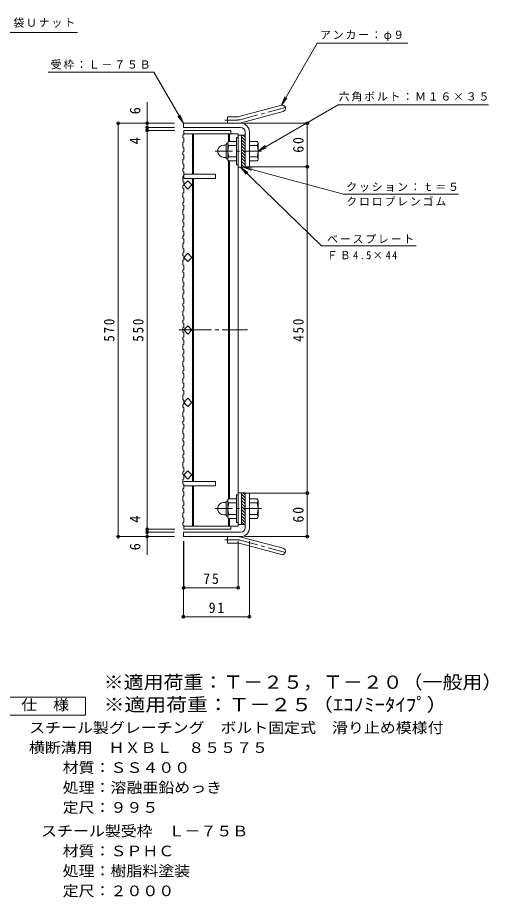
# Model space of a CAD drawing. Units: millimetres, scale not verified. Extents: x -929 to 925, y -685 to 681.
# Drawn here: x 275 to 925, y -549 to 664 of the extents above; entities that cross this region are included whole.
import ezdxf
from ezdxf.enums import TextEntityAlignment as Align

# ---------------------------------------------------------------- set-up
doc = ezdxf.new("R2010")
doc.units = ezdxf.units.MM
doc.header["$LTSCALE"] = 5
doc.header["$PDMODE"] = 32
doc.header["$PDSIZE"] = 4
doc.linetypes.add('CHAIN1', pattern=[8, 5, -1, 1, -1])
doc.linetypes.add('CHAIN2', pattern=[12, 9, -1, 1, -1])
for name, color, linetype, lineweight in [('0-1_躯体', 2, 'Continuous', 9), ('0-2_仕上', 3, 'Continuous', 9), ('0-4_その他', 7, 'Continuous', 9), ('0-5_寸法', 7, 'Continuous', 9), ('0-A', 3, 'Continuous', 9), ('F-4_F-4ﾚｲﾔ', 2, 'Continuous', 9)]:
    doc.layers.add(name, color=color, linetype=linetype, lineweight=lineweight)
doc.layers.add('F-5_F-5ﾚｲﾔ', color=3, linetype='Continuous')
doc.styles.add('ＭＳ ゴシック', font='')
doc.styles.get('ＭＳ ゴシック').set_extended_font_data('MS Gothic')

msp = doc.modelspace()

# ---------------------------------------------------------------- linework, layer by layer
at = {"layer": '0-1_躯体'}
for p, q in [((580.75, 527.807), (638.941, 543.399)), ((583.079, 519.113), (641.27, 534.706)), ((564.605, 518.5), (564.605, 527.5)), ((578.421, 527.5), (564.605, 527.5)), ((503.605, 512.5), (503.605, 518.5)), ((582.605, 518.5), (503.605, 518.5)), ((582.605, 512.5), (503.605, 512.5)), ((576.805, 499), (576.805, 461)), ((579.105, 499), (576.805, 499)), ((583.605, 458), (583.605, 502)), ((588.605, 502), (583.605, 502)), ((588.605, 494.92), (583.605, 499.92)), ((588.605, 499.163), (585.768, 502)), ((588.605, 506.5), (588.605, 458)), ((594.606, 506.5), (594.606, 458.5)), ((559.295, 488.5), (562.806, 488.5)), ((562.806, 470.8), (562.806, 489.2)), ((564.605, 491), (564.805, 491)), ((564.805, 490.75), (564.805, 469.25)), ((576.805, 493.5), (565.844, 493.5)), ((576.805, 488), (565.844, 488)), ((588.605, 490.678), (583.605, 495.678)), ((588.605, 486.435), (583.605, 491.435)), ((588.605, 482.192), (583.605, 487.192)), ((594.606, 493.5), (605.567, 493.5)), ((594.606, 488), (605.567, 488)), ((606.806, 491), (606.605, 491)), ((606.605, 490.75), (606.605, 469.25)), ((588.605, 477.95), (583.605, 482.95)), ((588.605, 473.707), (583.605, 478.707)), ((588.605, 469.464), (583.605, 474.464)), ((559.306, 471.5), (562.806, 471.5)), ((564.605, 469), (564.805, 469)), ((576.805, 472), (565.844, 472)), ((576.805, 466.5), (565.844, 466.5)), ((588.605, 465.222), (583.605, 470.222)), ((588.605, 460.979), (583.605, 465.979)), ((587.342, 458), (583.605, 461.737)), ((594.606, 472), (605.567, 472)), ((594.606, 466.5), (605.567, 466.5)), ((606.806, 469), (606.605, 469)), ((579.105, 461), (576.805, 461)), ((588.605, 458), (583.605, 458)), ((588.605, 458.5), (594.606, 458.5)), ((576.805, 0.499), (565.844, 0.499)), ((576.805, -32.001), (576.805, 5.999)), ((579.105, 5.999), (576.805, 5.999)), ((583.605, 8.999), (583.605, -35.001)), ((588.605, 8.999), (583.605, 8.999)), ((588.605, 1.919), (583.605, 6.919)), ((588.605, -2.323), (583.605, 2.676)), ((588.605, 6.162), (585.768, 8.999)), ((588.605, -39.501), (588.605, 8.999)), ((588.605, 8.499), (594.606, 8.499)), ((594.606, -39.501), (594.606, 8.499)), ((594.606, 0.499), (605.567, 0.499)), ((559.306, -4.501), (562.806, -4.501)), ((562.806, -3.801), (562.806, -22.201)), ((564.605, -2.001), (564.805, -2.001)), ((564.805, -23.751), (564.805, -2.251)), ((576.805, -5.001), (565.844, -5.001)), ((588.605, -6.566), (583.605, -1.566)), ((588.605, -10.809), (583.605, -5.809)), ((588.605, -15.051), (583.605, -10.051)), ((594.606, -5.001), (605.567, -5.001)), ((606.806, -2.001), (606.605, -2.001)), ((606.605, -23.751), (606.605, -2.251)), ((559.295, -21.501), (562.806, -21.501)), ((564.605, -24.001), (564.805, -24.001)), ((576.805, -21.001), (565.844, -21.001)), ((588.605, -19.294), (583.605, -14.294)), ((588.605, -23.537), (583.605, -18.537)), ((588.605, -27.779), (583.605, -22.779)), ((594.606, -21.001), (605.567, -21.001)), ((606.806, -24.001), (606.605, -24.001)), ((576.805, -26.501), (565.844, -26.501)), ((579.105, -32.001), (576.805, -32.001)), ((588.605, -32.022), (583.605, -27.022)), ((587.342, -35.001), (583.605, -31.265)), ((588.605, -35.001), (583.605, -35.001)), ((594.606, -26.501), (605.567, -26.501)), ((503.605, -45.501), (503.605, -51.501)), ((582.605, -45.501), (503.605, -45.501)), ((582.605, -51.501), (503.605, -51.501)), ((564.605, -51.501), (564.605, -60.501)), ((578.421, -60.501), (564.605, -60.501)), ((583.079, -52.114), (641.27, -67.707)), ((580.75, -60.808), (638.941, -76.4))]:
    msp.add_line(p, q, dxfattribs=at)
at = {"layer": '0-1_躯体', "linetype": 'CHAIN1'}
for p, q in [((581.915, 523.46), (647.081, 540.921)), ((578.421, 523), (560.801, 523)), ((611.177, 480), (547.504, 480)), ((611.177, -13.001), (547.504, -13.001)), ((578.421, -56.001), (560.801, -56.001)), ((581.915, -56.461), (647.081, -73.922))]:
    msp.add_line(p, q, dxfattribs=at)
at = {"layer": '0-1_躯体'}
for centre, radius, start, end in [((640.106, 539.052), 4.5, 285.00014, 104.99991), ((578.421, 536.5), 9, 270, 285.00002), ((578.421, 536.5), 18, 270, 285), ((582.605, 506.5), 12, 0, 90), ((582.605, 506.5), 6, 0, 90), ((559.295, 480.01), 8.49, 90, 180), ((564.605, 489.2), 1.8, 90, 180), ((568.965, 490.75), 4.16, 138.61835, 221.37988), ((588.806, 480), 24, 160.52881, 199.47119), ((582.605, 480), 24, 340.52881, 19.47119), ((602.445, 490.75), 4.16, 318.62012, 41.38165), ((559.306, 480), 8.5, 180, 270), ((564.605, 470.8), 1.8, 180, 270), ((568.965, 469.25), 4.16, 138.62012, 221.38165), ((602.445, 469.25), 4.16, 318.61835, 41.37988), ((568.965, -2.251), 4.16, 138.61835, 221.37988), ((602.445, -2.251), 4.16, 318.62012, 41.38165), ((559.306, -13.001), 8.5, 90, 180), ((564.605, -3.801), 1.8, 90, 180), ((588.806, -13.001), 24, 160.52881, 199.47119), ((582.605, -13.001), 24, 340.52881, 19.47119), ((559.295, -13.011), 8.49, 180, 270), ((564.605, -22.201), 1.8, 180, 270), ((568.965, -23.751), 4.16, 138.62012, 221.38165), ((602.445, -23.751), 4.16, 318.61835, 41.37988), ((582.605, -39.501), 6, 270, 0), ((582.605, -39.501), 12, 270, 0), ((578.421, -69.501), 18, 74.99998, 89.99998), ((578.421, -69.501), 9, 74.99998, 90), ((640.106, -72.053), 4.5, 255.00008, 74.99986)]:
    msp.add_arc(centre, radius, start, end, dxfattribs=at)
at = {"layer": '0-1_躯体', "linetype": 'CHAIN2'}
for centre, start, end in [((578.421, 536.5), 270, 284.99995), ((578.421, -69.501), 75.00005, 90)]:
    msp.add_arc(centre, 13.5, start, end, dxfattribs=at)
at = {"layer": '0-2_仕上'}
for p, q in [((504.105, 508.5), (504.105, 502.857)), ((504.105, 504), (579.105, 504)), ((516.105, 504), (516.105, 448.5)), ((517.605, 504), (517.605, 448.5)), ((565.606, 504), (565.606, 493.5)), ((567.106, 504), (567.106, 493.5)), ((579.105, 504), (579.105, -37.001)), ((583.605, 502), (579.105, 502)), ((565.606, 466.5), (565.606, 0.499)), ((567.106, 0.499), (567.106, 466.5)), ((583.605, 458), (579.105, 458)), ((504.105, 442.5), (548.105, 442.5)), ((516.105, 442.5), (516.105, 24.499)), ((517.605, 24.499), (517.605, 442.5)), ((509.762, 427.843), (504.105, 433.5)), ((515.419, 433.5), (509.762, 427.843)), ((509.762, 327.843), (504.105, 333.5)), ((515.419, 333.5), (509.762, 327.843)), ((509.762, 227.843), (504.105, 233.5)), ((515.419, 233.5), (509.762, 227.843)), ((509.762, 127.843), (504.105, 133.5)), ((515.419, 133.5), (509.762, 127.843)), ((509.762, 39.156), (504.105, 33.499)), ((515.419, 33.499), (509.762, 39.156)), ((504.105, 24.499), (548.105, 24.499)), ((516.105, -37.001), (516.105, 18.499)), ((517.605, -37.001), (517.605, 18.499)), ((583.605, 8.999), (579.105, 8.999)), ((565.606, -37.001), (565.606, -26.501)), ((567.106, -37.001), (567.106, -26.501)), ((583.605, -35.001), (579.105, -35.001)), ((504.105, -37.001), (579.105, -37.001)), ((504.105, -37.001), (504.105, -41.501))]:
    msp.add_line(p, q, dxfattribs=at)
at = {"layer": '0-2_仕上', "linetype": 'CHAIN2'}
msp.add_line((497.303, 233.499), (591.829, 233.499), dxfattribs=at)
at = {"layer": '0-2_仕上'}
for points in [[(504.105, 508.5), (569.105, 508.5), (569.105, 504)], [(504.105, 448.5), (548.105, 448.5), (548.105, 442.5)], [(504.105, 433.5), (509.762, 439.157), (515.419, 433.5)], [(504.105, 333.5), (509.762, 339.157), (515.419, 333.5)], [(504.105, 233.5), (509.762, 239.157), (515.419, 233.5)], [(504.105, 133.5), (509.762, 139.157), (515.419, 133.5)], [(504.105, 33.499), (509.762, 27.842), (515.419, 33.499)], [(504.105, 18.499), (548.105, 18.499), (548.105, 24.499)], [(504.105, -41.501), (569.105, -41.501), (569.105, -37.001)]]:
    msp.add_lwpolyline(points, dxfattribs=at)
at = {"layer": '0-4_その他'}
for p, q in [((453.605, -76.826), (453.605, 547.417)), ((491.105, 518.5), (412.105, 518.5)), ((413.605, -51.5), (413.605, 518.5)), ((491.105, 512.5), (452.105, 512.5)), ((588.586, 518.5), (676.106, 518.5)), ((674.606, -51.5), (674.606, 518.5)), ((491.605, 508.5), (452.105, 508.5)), ((587.736, 458.5), (676.106, 458.5)), ((590.192, 8.5), (676.106, 8.5)), ((491.605, -41.5), (452.105, -41.5)), ((491.105, -45.5), (452.105, -45.5)), ((491.105, -51.5), (412.105, -51.5)), ((503.605, -57.851), (503.605, -163.601)), ((504.105, -57.851), (504.105, -123.601)), ((579.105, -57.851), (579.105, -123.601)), ((588.038, -51.5), (676.106, -51.5)), ((594.606, -57.851), (594.606, -163.601)), ((504.105, -122.101), (579.105, -122.101)), ((503.605, -162.101), (594.606, -162.101))]:
    msp.add_line(p, q, dxfattribs=at)
for p in [(413.605, 518.5), (453.605, 518.5), (453.605, 512.5), (453.605, 508.5), (674.606, 518.5), (674.606, 458.5), (674.606, 8.5), (453.605, -41.5), (453.605, -45.5), (413.605, -51.5), (453.605, -51.5), (674.606, -51.5), (504.105, -122.101), (579.105, -122.101), (503.605, -162.101), (594.606, -162.101)]:
    msp.add_point(p, dxfattribs=at)
at = {"layer": '0-5_寸法'}
for p, q in [((316.939, 589.1), (462.845, 589.1)), ((503.605, 518.5), (462.845, 589.1)), ((638.941, 543.399), (643.724, 554.947)), ((638.941, 543.399), (646.55, 553.316)), ((503.605, 518.5), (495.996, 528.417)), ((503.605, 518.5), (498.822, 530.048)), ((606.605, 480), (616.522, 487.609)), ((606.605, 480), (618.154, 484.783)), ((582.262, 458), (590.032, 448.208)), ((586.097, 458), (598.49, 456.368)), ((586.097, 458), (597.645, 453.216)), ((694.174, 349.671), (824.738, 349.671))]:
    msp.add_line(p, q, dxfattribs=at)
for points in [[(68.655, 490.392), (157.064, 643.521), (357.294, 643.521)], [(638.941, 543.399), (688.334, 628.949), (813.404, 628.949)], [(606.605, 480), (717.161, 543.83), (924.491, 543.83)], [(694.174, 349.671), (582.262, 458), (592.302, 450.553)], [(586.097, 458), (724.597, 420.889), (883.375, 420.889)]]:
    msp.add_lwpolyline(points, dxfattribs=at)
at = {"layer": '0-A'}
for p, q in [((502.605, 501.857), (504.105, 502.857)), ((502.605, 501.857), (502.605, 498.857)), ((502.605, 498.857), (504.105, 497.857)), ((504.105, 497.857), (504.105, 492.744)), ((502.605, 491.744), (504.105, 492.744)), ((502.605, 491.744), (502.605, 485.744)), ((502.605, 485.744), (504.105, 484.744)), ((502.605, 478.631), (504.105, 479.631)), ((502.605, 478.631), (502.605, 475.631)), ((502.605, 475.631), (504.105, 474.631)), ((504.105, 479.631), (504.105, 484.744)), ((504.105, 474.631), (504.105, 469.518)), ((502.605, 468.518), (504.105, 469.518)), ((502.605, 468.518), (502.605, 462.518)), ((502.605, 462.518), (504.105, 461.518)), ((504.105, 456.405), (504.105, 461.518)), ((502.605, 455.405), (504.105, 456.405)), ((502.605, 455.405), (502.605, 452.405)), ((502.605, 452.405), (504.105, 451.405)), ((504.105, 451.405), (504.105, 442.5)), ((502.605, 445.292), (504.105, 446.292)), ((502.605, 445.292), (502.605, 439.292)), ((502.605, 439.292), (504.105, 438.292)), ((504.105, 433.179), (504.105, 438.292)), ((502.605, 432.179), (504.105, 433.179)), ((502.605, 432.179), (502.605, 429.179)), ((502.605, 429.179), (504.105, 428.179)), ((504.105, 428.179), (504.105, 423.066)), ((502.605, 422.066), (504.105, 423.066)), ((502.605, 422.066), (502.605, 416.066)), ((502.605, 416.066), (504.105, 415.066)), ((504.105, 409.953), (504.105, 415.066)), ((502.605, 408.953), (504.105, 409.953)), ((502.605, 408.953), (502.605, 405.953)), ((502.605, 405.953), (504.105, 404.953)), ((504.105, 404.953), (504.105, 399.84)), ((502.605, 398.84), (504.105, 399.84)), ((502.605, 398.84), (502.605, 392.84)), ((502.605, 392.84), (504.105, 391.84)), ((504.105, 386.727), (504.105, 391.84)), ((502.605, 385.727), (504.105, 386.727)), ((502.605, 385.727), (502.605, 382.727)), ((502.605, 382.727), (504.105, 381.726)), ((502.605, 375.614), (504.105, 376.614)), ((504.105, 381.726), (504.105, 376.614)), ((502.605, 375.614), (502.605, 369.613)), ((502.605, 369.613), (504.105, 368.614)), ((504.105, 363.501), (504.105, 368.614)), ((502.605, 362.501), (504.105, 363.501)), ((502.605, 362.501), (502.605, 359.501)), ((502.605, 359.501), (504.105, 358.5)), ((502.605, 352.388), (504.105, 353.388)), ((502.605, 352.388), (502.605, 346.388)), ((504.105, 358.5), (504.105, 353.388)), ((502.605, 346.388), (504.105, 345.388)), ((502.605, 339.275), (504.105, 340.275)), ((504.105, 340.275), (504.105, 345.388)), ((502.605, 339.275), (502.605, 336.275)), ((502.605, 336.275), (504.105, 335.275)), ((502.605, 329.162), (504.105, 330.162)), ((502.605, 329.162), (502.605, 323.162)), ((504.105, 335.275), (504.105, 330.162)), ((502.605, 323.162), (504.105, 322.161)), ((502.605, 316.049), (504.105, 317.049)), ((502.605, 316.049), (502.605, 313.049)), ((504.105, 317.049), (504.105, 322.161)), ((502.605, 313.049), (504.105, 312.049)), ((502.605, 305.936), (504.105, 306.936)), ((502.605, 305.936), (502.605, 299.936)), ((504.105, 312.049), (504.105, 306.936)), ((502.605, 299.936), (504.105, 298.936)), ((502.605, 292.823), (504.105, 293.823)), ((502.605, 292.823), (502.605, 289.823)), ((504.105, 293.823), (504.105, 298.936)), ((502.605, 289.823), (504.105, 288.823)), ((502.605, 282.71), (504.105, 283.71)), ((502.605, 282.71), (502.605, 276.71)), ((504.105, 288.823), (504.105, 283.71)), ((502.605, 276.71), (504.105, 275.71)), ((502.605, 269.597), (504.105, 270.597)), ((502.605, 269.597), (502.605, 266.597)), ((504.105, 270.597), (504.105, 275.71)), ((502.605, 266.597), (504.105, 265.597)), ((502.605, 259.484), (504.105, 260.484)), ((502.605, 259.484), (502.605, 253.484)), ((504.105, 265.597), (504.105, 260.484)), ((502.605, 253.484), (504.105, 252.484)), ((502.605, 246.371), (504.105, 247.371)), ((502.605, 246.371), (502.605, 243.371)), ((502.605, 243.371), (504.105, 242.371)), ((504.105, 247.371), (504.105, 252.484)), ((502.605, 236.258), (504.105, 237.258)), ((502.605, 236.258), (502.605, 230.258)), ((504.105, 242.371), (504.105, 237.258)), ((502.605, 230.258), (504.105, 229.257)), ((502.605, 223.145), (504.105, 224.145)), ((502.605, 223.145), (502.605, 220.145)), ((502.605, 220.145), (504.105, 219.145)), ((504.105, 224.145), (504.105, 229.257)), ((504.105, 219.145), (504.105, 214.032)), ((502.605, 213.032), (504.105, 214.032)), ((502.605, 213.032), (502.605, 207.032)), ((502.605, 207.032), (504.105, 206.032)), ((502.605, 199.919), (504.105, 200.919)), ((502.605, 199.919), (502.605, 196.919)), ((502.605, 196.919), (504.105, 195.919)), ((504.105, 200.919), (504.105, 206.032)), ((504.105, 195.919), (504.105, 190.806)), ((502.605, 189.806), (504.105, 190.806)), ((502.605, 189.806), (502.605, 183.806)), ((502.605, 183.806), (504.105, 182.806)), ((504.105, 177.693), (504.105, 182.806)), ((502.605, 176.693), (504.105, 177.693)), ((502.605, 176.693), (502.605, 173.693)), ((502.605, 173.693), (504.105, 172.693)), ((504.105, 172.693), (504.105, 167.58)), ((502.605, 166.58), (504.105, 167.58)), ((502.605, 166.58), (502.605, 160.58)), ((502.605, 160.58), (504.105, 159.58)), ((504.105, 154.467), (504.105, 159.58)), ((502.605, 153.467), (504.105, 154.467)), ((502.605, 153.467), (502.605, 150.467)), ((502.605, 150.467), (504.105, 149.467)), ((504.105, 149.467), (504.105, 144.354)), ((502.605, 143.354), (504.105, 144.354)), ((502.605, 143.354), (502.605, 137.354)), ((502.605, 137.354), (504.105, 136.354)), ((504.105, 131.241), (504.105, 136.354)), ((502.605, 130.241), (504.105, 131.241)), ((502.605, 130.241), (502.605, 127.241)), ((502.605, 127.241), (504.105, 126.241)), ((504.105, 126.241), (504.105, 121.128)), ((502.605, 120.128), (504.105, 121.128)), ((502.605, 120.128), (502.605, 114.128)), ((502.605, 114.128), (504.105, 113.128)), ((504.105, 108.015), (504.105, 113.128)), ((502.605, 107.015), (504.105, 108.015)), ((502.605, 107.015), (502.605, 104.015)), ((502.605, 104.015), (504.105, 103.015)), ((502.605, 96.902), (504.105, 97.902)), ((504.105, 103.015), (504.105, 97.902)), ((502.605, 96.902), (502.605, 90.902)), ((502.605, 90.902), (504.105, 89.902)), ((504.105, 84.789), (504.105, 89.902)), ((502.605, 83.789), (504.105, 84.789)), ((502.605, 83.789), (502.605, 80.789)), ((502.605, 80.789), (504.105, 79.789)), ((502.605, 73.676), (504.105, 74.676)), ((502.605, 73.676), (502.605, 67.676)), ((504.105, 79.789), (504.105, 74.676)), ((502.605, 67.676), (504.105, 66.676)), ((502.605, 60.563), (504.105, 61.563)), ((504.105, 61.563), (504.105, 66.676)), ((502.605, 60.563), (502.605, 57.563)), ((502.605, 57.563), (504.105, 56.563)), ((502.605, 50.45), (504.105, 51.45)), ((502.605, 50.45), (502.605, 44.45)), ((504.105, 56.563), (504.105, 51.45)), ((502.605, 44.45), (504.105, 43.45)), ((502.605, 37.337), (504.105, 38.337)), ((502.605, 37.337), (502.605, 34.337)), ((504.105, 38.337), (504.105, 43.45)), ((502.605, 27.224), (504.105, 28.224)), ((502.605, 27.224), (502.605, 21.224)), ((502.605, 21.224), (504.105, 20.224)), ((502.605, 14.111), (504.105, 15.111)), ((502.605, 14.111), (502.605, 11.111)), ((504.105, 15.111), (504.105, 20.224)), ((502.605, 3.998), (504.105, 4.998)), ((502.605, 3.998), (502.605, -2.002)), ((502.605, -2.002), (504.105, -3.002)), ((502.605, -9.115), (504.105, -8.115)), ((502.605, -9.115), (502.605, -12.115)), ((504.105, -8.115), (504.105, -3.002)), ((502.605, -19.228), (504.105, -18.228)), ((502.605, -19.228), (502.605, -25.228)), ((502.605, -25.228), (504.105, -26.228)), ((502.605, -32.341), (504.105, -31.341)), ((502.605, -32.341), (502.605, -35.341)), ((504.105, -31.341), (504.105, -26.228))]:
    msp.add_line(p, q, dxfattribs=at)
for points in [[(502.605, 34.337), (504.105, 33.337), (504.105, 28.224)], [(502.605, 11.111), (504.105, 10.111), (504.105, 4.998)], [(502.605, -12.115), (504.105, -13.115), (504.105, -18.228)], [(502.605, -35.341), (504.105, -36.341), (504.105, -37.001)]]:
    msp.add_lwpolyline(points, dxfattribs=at)
at = {"layer": 'F-4_F-4ﾚｲﾔ'}
msp.add_lwpolyline([(256.071, -297.856), (256.071, -272.856), (368.571, -272.856), (368.571, -297.856)], close=True, dxfattribs=at)

# ---------------------------------------------------------------- texts
at = {"layer": '0-4_その他', "color": 2, "style": 'ＭＳ ゴシック'}
for s, p in [('6', (448.605, 530.842)), ('4', (448.605, 489.307)), ('4', (448.605, -32.431)), ('6', (448.605, -70.485))]:
    msp.add_text(s, height=14.66, rotation=90, dxfattribs=at).set_placement(p, align=Align.BOTTOM_LEFT)
at = {"layer": '0-4_その他', "color": 2, "char_height": 14.66, "attachment_point": 7, "rotation": 90, "style": 'ＭＳ ゴシック'}
for s, insert in [('\\T1.27;\\W0.95;60', (669.606, 477.875)), ('\\T1.27;\\W0.9;570', (408.605, 217.25)), ('\\T1.27;\\W0.9;550', (448.605, 217.25)), ('\\T1.27;\\W0.9;450', (669.606, 217.25)), ('\\T1.27;\\W0.95;60', (669.606, -32.125))]:
    msp.add_mtext(s, dxfattribs=dict(at, insert=insert))
at = {"layer": '0-4_その他', "color": 2, "char_height": 14.66, "attachment_point": 7, "style": 'ＭＳ ゴシック'}
for s, insert in [('\\T1.27;\\W0.95;75', (530.981, -117.101)), ('\\T1.27;\\W0.95;91', (538.48, -157.101))]:
    msp.add_mtext(s, dxfattribs=dict(at, insert=insert))
at = {"layer": '0-5_寸法', "char_height": 11, "attachment_point": 7, "style": 'ＭＳ ゴシック'}
for s, insert in [('\\T1.17;平座金，六角袋Ｕナット', (163.576, 649.974)), ('\\T1.17;アンカー：φ９', (692.137, 631.866)), ('\\T1.17;受枠：Ｌ－７５Ｂ', (320.389, 592.662)), ('\\T1.17;六角ボルト：Ｍ１６×３５', (717.883, 548.493)), ('\\T1.17;クッション：ｔ＝５', (728.375, 424.034)), ('\\T1.17;クロロプレンゴム', (728.375, 404.348)), ('\\T1.17;ベースプレート', (701.919, 352.732)), ('\\T1.26;\\W0.95;ＦＢ4.5×44', (701.919, 330.861))]:
    msp.add_mtext(s, dxfattribs=dict(at, insert=insert))
at = {"layer": 'F-4_F-4ﾚｲﾔ', "style": 'ＭＳ ゴシック', "width": 1.1}
for s, p in [('仕\u3000様', (279.821, -295.356)), ('スチール製グレーチング\u3000ボルト固定式\u3000滑り止め模様付', (290.703, -326.816)), ('横断溝用\u3000ＨＸＢＬ\u3000８５５７５', (290.35, -354.316)), ('材質：ＳＳ４００', (336.972, -381.816)), ('処理：溶融亜鉛めっき', (336.972, -409.316)), ('定尺：９９５', (336.972, -436.816)), ('スチール製受枠\u3000Ｌ－７５Ｂ', (307.116, -469.316)), ('材質：ＳＰＨＣ', (336.972, -496.816)), ('処理：樹脂料塗装', (336.972, -524.316)), ('定尺：２０００', (336.972, -551.816))]:
    msp.add_text(s, height=14.66, dxfattribs=at).set_placement(p, align=Align.BOTTOM_LEFT)
at = {"layer": 'F-5_F-5ﾚｲﾔ', "style": 'ＭＳ ゴシック'}
for s, width, p in [('※適用荷重：Ｔ－２５，Ｔ－２０（一般用）', 1.1, (393.571, -266.953)), ('※適用荷重：Ｔ－２５（ｴｺﾉﾐｰﾀｲﾌﾟ）', 1.15, (393.571, -297.856))]:
    msp.add_text(s, height=18.33, dxfattribs=dict(at, width=width)).set_placement(p, align=Align.BOTTOM_LEFT)

doc.saveas('drawing.dxf')
